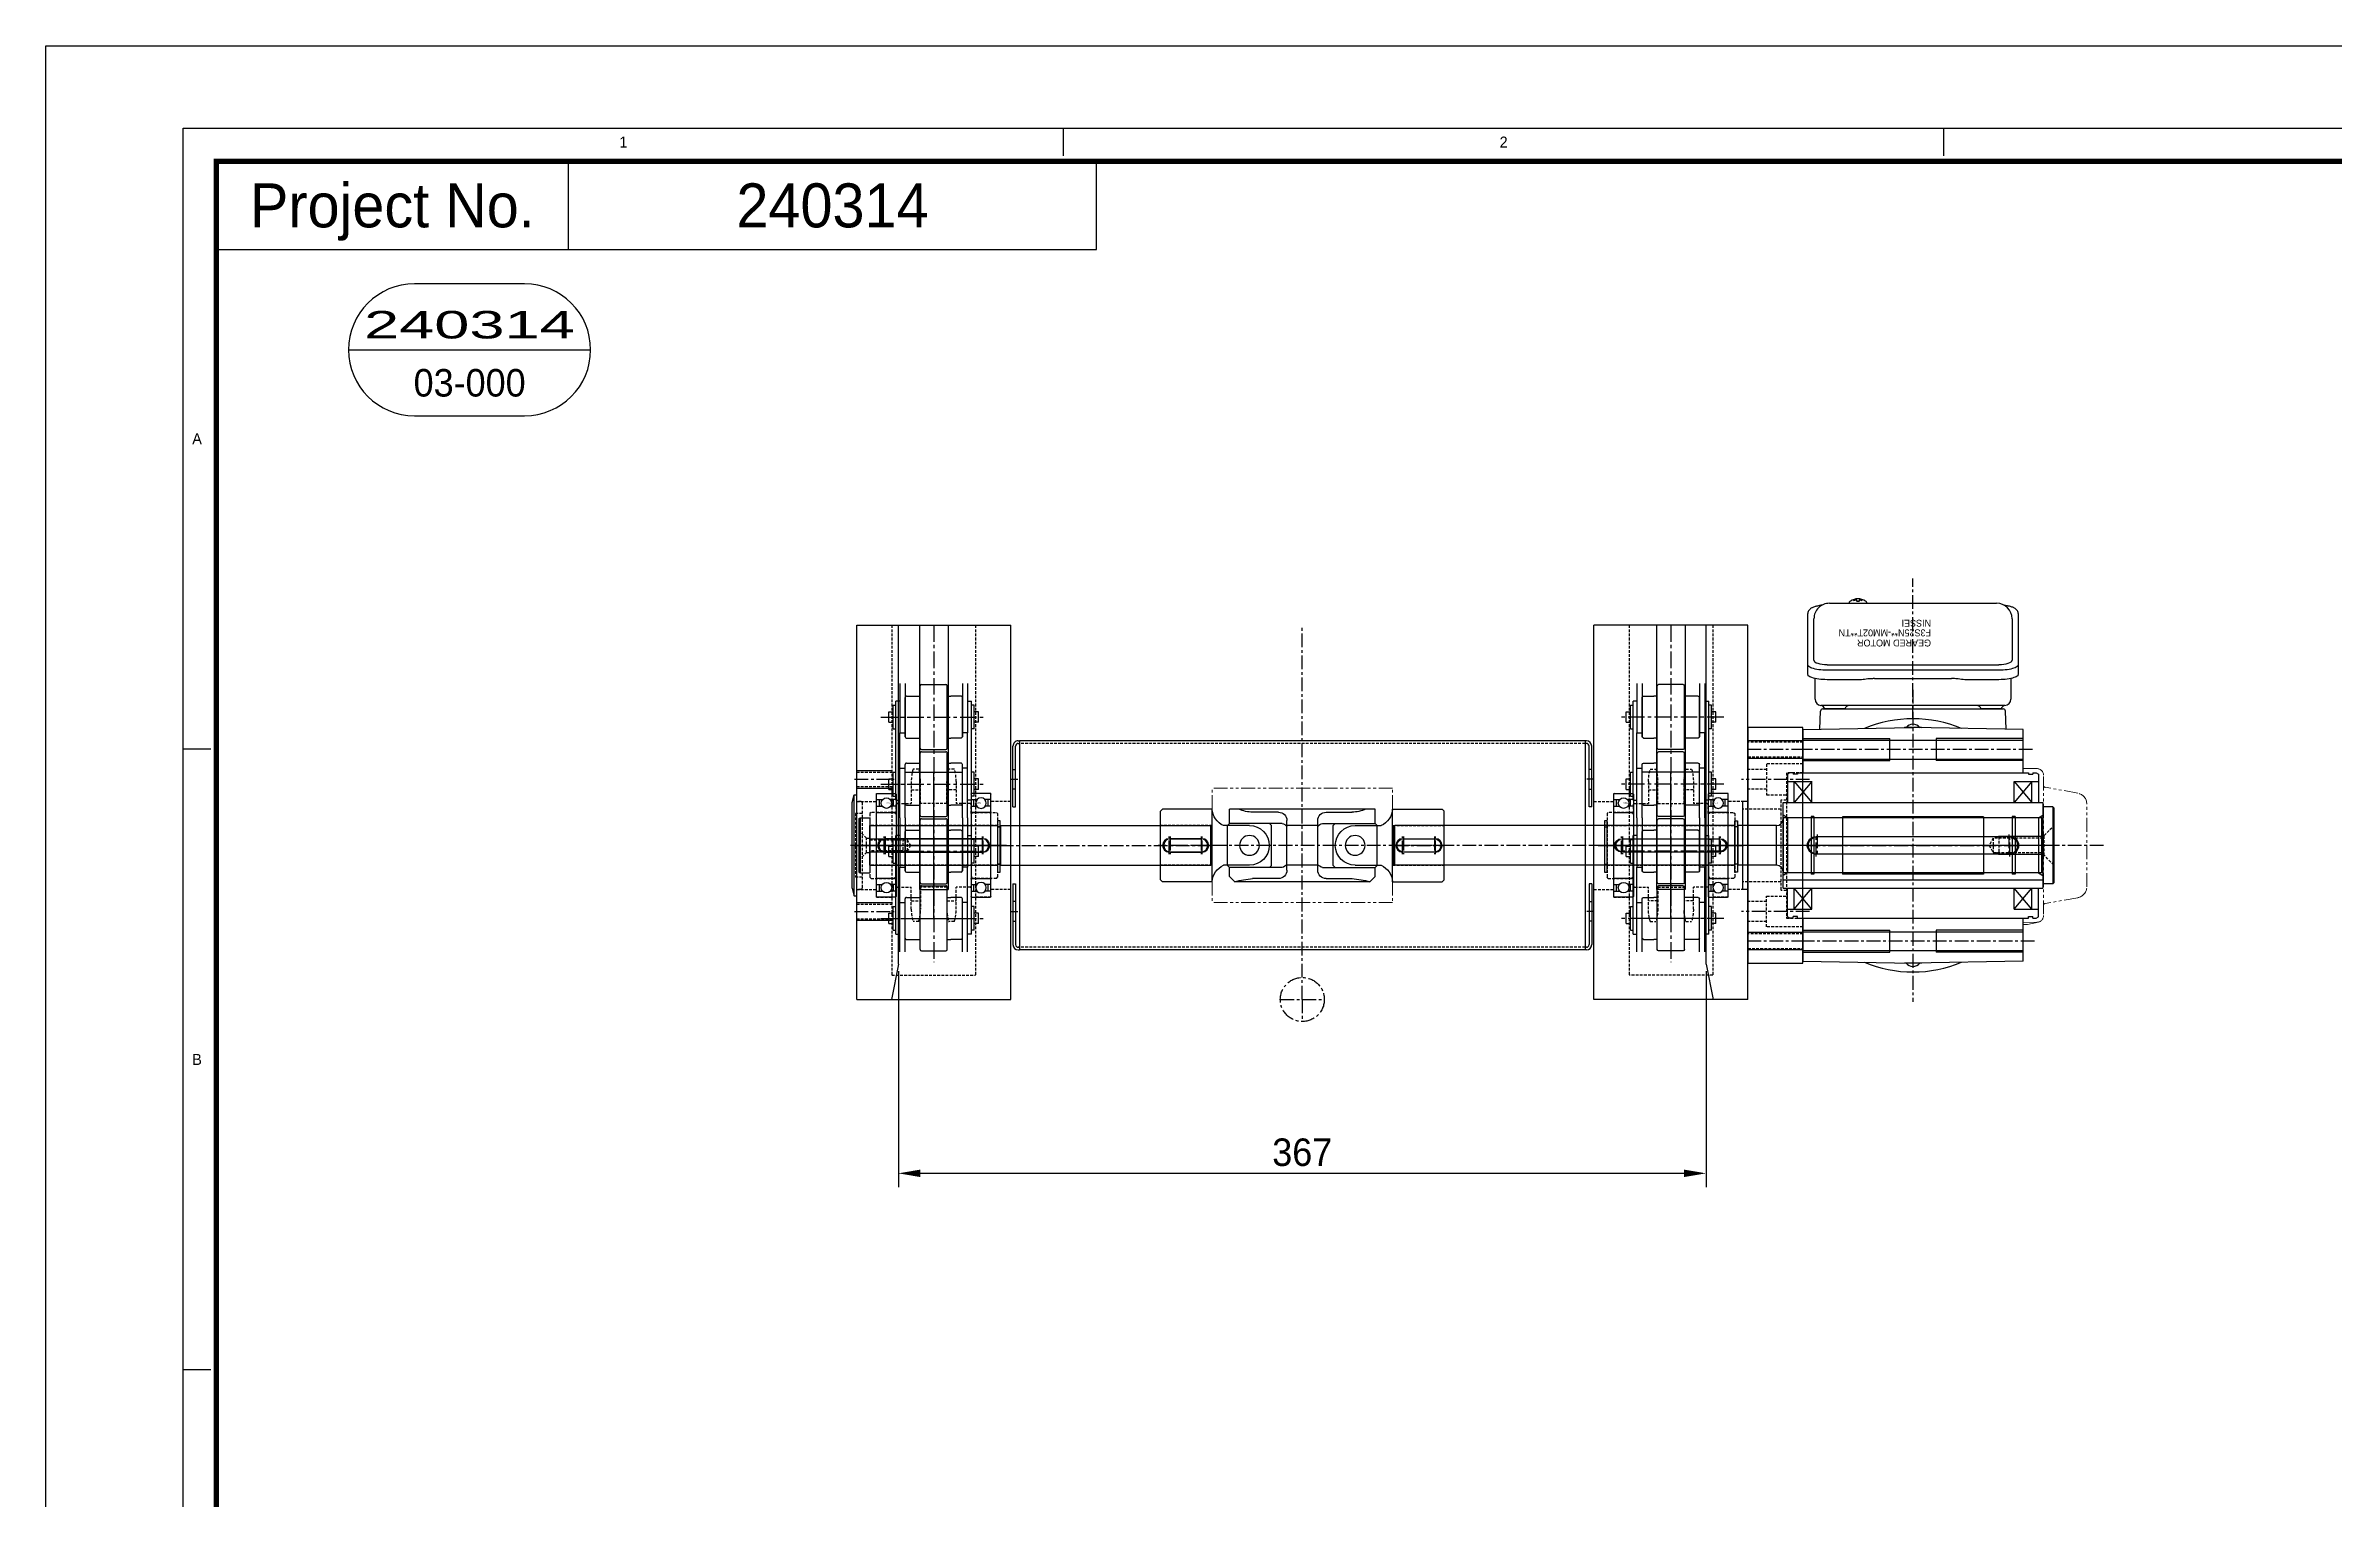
# Model space of a CAD drawing. Header units: inches. Extents: x 0 to 77285, y -118 to 40065.
# Drawn here: x 68990 to 70030, y 4813 to 5473 of the extents above; entities that cross this region are included whole.
import ezdxf
from ezdxf.enums import TextEntityAlignment as Align

# ---------------------------------------------------------------- set-up
doc = ezdxf.new("R2010")
doc.units = ezdxf.units.IN
doc.header["$LTSCALE"] = 5
doc.header["$MEASUREMENT"] = 0
for name, pattern in [('CENTER', [2, 1.25, -0.25, 0.25, -0.25]), ('HIDDEN', [0.375, 0.25, -0.125]), ('PHANTOM', [2.5, 1.25, -0.25, 0.25, -0.25, 0.25, -0.25])]:
    doc.linetypes.add(name, pattern=pattern)
for name, color, linetype in [('11', 1, 'CENTER'), ('22', 2, 'HIDDEN'), ('44', 4, 'Continuous'), ('55', 5, 'Continuous'), ('A', 8, 'Continuous'), ('B', 123, 'Continuous'), ('G', 231, 'Continuous'), ('T', 3, 'Continuous'), ('Y', 60, 'Continuous')]:
    doc.layers.add(name, color=color, linetype=linetype)
doc.layers.add('33', color=3, linetype='PHANTOM', lineweight=9)
doc.styles.add('SCI', font='')
doc.styles.get("Standard").update_dxf_attribs({"font": 'arial.ttf'})
doc.styles.get('SCI').set_extended_font_data('Gulim')
doc.dimstyles.new('SCH', dxfattribs={"dimtxt": 2.5, "dimasz": 2, "dimexe": 1.25, "dimexo": 0.625, "dimtad": 1, "dimdec": 8, "dimtxsty": 'SCI', "dimcen": 2.5, "dimclrd": 4, "dimclre": 4, "dimclrt": 7, "dimadec": 8, "dimazin": 2, "dimtfac": 1, "dimtdec": 8, "dimtmove": 0, "dimatfit": 3, "dimfxl": 1, "dimarcsym": 0})

# ---------------------------------------------------------------- blocks, each defined once
blk = doc.blocks.new('A$C8800e7f5')
for p, q in [((0, -23.2), (0, 23.2)), ((0.3, 23.5), (8.7, 23.5)), ((9, 23.2), (9, -23.2)), ((0, 20.8), (2.6, 20.8)), ((0, 17.8), (2.6, 17.8)), ((0.3, 15), (8.7, 15)), ((1.3, 17.8), (1.3, 20.8)), ((9, 20.8), (6.4, 20.8)), ((9, 17.8), (6.4, 17.8)), ((7.7, 17.8), (7.7, 20.8)), ((0, -17.8), (2.6, -17.8)), ((0, -20.8), (2.6, -20.8)), ((8.7, -15), (0.3, -15)), ((1.3, -20.8), (1.3, -17.8)), ((9, -17.8), (6.4, -17.8)), ((9, -20.8), (6.4, -20.8)), ((7.7, -20.8), (7.7, -17.8)), ((8.7, -23.5), (0.3, -23.5))]:
    blk.add_line(p, q)
for centre in [(4.5, 19.2), (4.5, -19.2)]:
    blk.add_circle(centre, 2.4)
for centre, start, end in [((0.3, 23.2), 90, 180), ((8.7, 23.2), 0, 90), ((0.3, 15.3), 180, 270), ((8.7, 15.3), 270, 0), ((0.3, -15.3), 90, 180), ((8.7, -15.3), 0, 90), ((0.3, -23.2), 180, 270), ((8.7, -23.2), 270, 360)]:
    blk.add_arc(centre, 0.3, start, end)
at = {"layer": '11'}
blk.add_line((-1, 0), (10, 0), dxfattribs=at)
at = {"layer": '44'}
blk.add_text('6906ZZ', height=0.6, dxfattribs=at).set_placement((4.5, 19))
blk = doc.blocks.new('A$Ce9aabcbc')
for p, q in [((-7, 34.6), (-9.6, 34.6)), ((9.2, 34.6), (6.6, 34.6)), ((-10.4, 29), (-10.4, 19)), ((-10.4, 25.2), (-6.2, 25.2)), ((-6.2, 19), (-6.2, 29)), ((5.8, 19), (5.8, 29)), ((10, 25.2), (5.8, 25.2)), ((10, 29), (10, 19)), ((-28.7, 15), (-29.2, 14.5)), ((-29.2, 14.5), (-29.2, 0)), ((-17.7, 15), (-28.7, 15)), ((-17.7, 14.5), (-17.7, 15)), ((-17.7, 14.5), (-17.2, 14.5)), ((-17.2, 14.5), (-17.2, 18.5)), ((-16.7, 19), (-10.4, 19)), ((5.8, 19), (-6.2, 19)), ((16.3, 19), (10, 19)), ((16.8, 14.5), (16.8, 18.5)), ((17.3, 14.5), (16.8, 14.5)), ((17.3, 14.5), (17.3, 15)), ((17.3, 15), (28.3, 15)), ((28.3, 15), (28.8, 14.5)), ((28.8, 14.5), (28.8, 0)), ((28.8, 9), (-29.2, 9)), ((-29.2, 0), (-29.2, -14.5)), ((28.8, 0), (28.8, -14.5)), ((28.8, -9), (-29.2, -9)), ((-28.7, -15), (-29.2, -14.5)), ((-28.7, -15), (-17.7, -15)), ((-17.7, -15), (-17.7, -14.5)), ((-17.7, -14.5), (-17.2, -14.5)), ((-17.2, -14.5), (-17.2, -18.5)), ((-16.7, -19), (-10.4, -19)), ((-10.4, -29), (-10.4, -19)), ((-6.2, -19), (-6.2, -29)), ((5.8, -19), (-6.2, -19)), ((5.8, -19), (5.8, -29)), ((10, -29), (10, -19)), ((16.3, -19), (10, -19)), ((16.8, -14.5), (16.8, -18.5)), ((17.3, -14.5), (16.8, -14.5)), ((17.3, -15), (17.3, -14.5)), ((28.3, -15), (17.3, -15)), ((28.3, -15), (28.8, -14.5)), ((-10.4, -25.2), (-6.2, -25.2)), ((5.8, -25.2), (10, -25.2)), ((-7, -34.6), (-9.6, -34.6)), ((9.2, -34.6), (6.6, -34.6))]:
    blk.add_line(p, q)
at = {"linetype": 'Continuous'}
blk.add_line((-13.4, -33.2), (13, -33.2), dxfattribs=at)
for centre, radius, start, end in [((9.6, 29), 20, 163.7846, 180), ((-26.2, 29), 20, 0, 16.2154), ((25.8, 29), 20, 163.7846, 180), ((-10, 29), 20, 0, 16.2154), ((-16.7, 18.5), 0.5, 90, 180), ((16.3, 18.5), 0.5, 0, 90), ((-16.7, -18.5), 0.5, 180, 270), ((16.3, -18.5), 0.5, 270, 0), ((9.6, -29), 20, 180, 196.2154), ((-26.2, -29), 20, 343.7846, 0), ((25.8, -29), 20, 180, 196.2154), ((-10, -29), 20, 343.7846, 0)]:
    blk.add_arc(centre, radius, start, end)
at = {"layer": '11', "linetype": 'Continuous'}
for p, q in [((-13.4, 33.2), (13, 33.2)), ((-0.2, -33.2), (-0.2, 33.2)), ((32.8, 0), (-33.2, 0)), ((-13.4, -33.2), (13, -33.2))]:
    blk.add_line(p, q, dxfattribs=at)
blk = doc.blocks.new('FINALrf2040vrp-sc')
for p, q in [((0, 0), (18.7, 0)), ((6.7, 1.5), (44.1, 1.5)), ((6.7, 1.5), (6.7, 0)), ((8.2, 2.5), (8.2, 1.5)), ((8.2, 2.5), (17.2, 2.5)), ((10.715, 4.15), (14.685, 4.15)), ((10.715, 4.15), (10.715, 2.5)), ((14.685, 4.15), (14.685, 2.5)), ((17.2, 2.5), (17.2, 1.5)), ((18.7, 0), (32.1, 0)), ((18.7, 0), (18.7, -2)), ((32.1, 0), (32.1, -2)), ((50.8, 0), (32.1, 0)), ((33.6, 2.5), (42.6, 2.5)), ((33.6, 2.5), (33.6, 1.5)), ((36.115, 4.15), (36.115, 2.5)), ((36.115, 4.15), (40.085, 4.15)), ((40.085, 4.15), (40.085, 2.5)), ((42.6, 2.5), (42.6, 1.5)), ((44.1, 0), (44.1, 1.5)), ((0, -2), (20.14, -2)), ((0.4, -8.2), (0.4, -17.5)), ((0.9, -7.7), (24.5, -7.7)), ((4.76, -2.5), (4.76, -6.35)), ((4.76, -6.35), (4.76, -7.7)), ((20.64, -2.5), (20.64, -6.35)), ((20.64, -6.35), (20.64, -7.7)), ((25, -8.2), (25, -17.5)), ((25.8, -8.2), (25.8, -17.5)), ((26.3, -7.7), (49.9, -7.7)), ((30.16, -2.5), (30.16, -6.35)), ((30.16, -6.35), (30.16, -7.7)), ((50.8, -2), (30.66, -2)), ((30.66, -2), (45.54, -2)), ((46.04, -2.5), (46.04, -6.35)), ((46.04, -6.35), (46.04, -7.7)), ((50.4, -8.2), (50.4, -17.5)), ((0, -23.7), (20.14, -23.7)), ((0, -25.7), (18.7, -25.7)), ((0.9, -18), (24.5, -18)), ((4.76, -18), (4.76, -19.35)), ((4.76, -23.2), (4.76, -19.35)), ((6.7, -27.2), (6.7, -25.7)), ((18.7, -25.7), (18.7, -23.7)), ((18.7, -25.7), (32.1, -25.7)), ((20.64, -18), (20.64, -19.35)), ((20.64, -23.2), (20.64, -19.35)), ((26.3, -18), (49.9, -18)), ((30.16, -18), (30.16, -19.35)), ((30.16, -23.2), (30.16, -19.35)), ((30.66, -23.7), (45.54, -23.7)), ((50.8, -23.7), (30.66, -23.7)), ((32.1, -25.7), (32.1, -23.7)), ((50.8, -25.7), (32.1, -25.7)), ((44.1, -25.7), (44.1, -27.2)), ((46.04, -18), (46.04, -19.35)), ((46.04, -23.2), (46.04, -19.35)), ((6.7, -27.2), (44.1, -27.2)), ((8.2, -28.2), (8.2, -27.2)), ((8.2, -28.2), (17.2, -28.2)), ((10.715, -29.85), (10.715, -28.2)), ((10.715, -29.85), (14.685, -29.85)), ((14.685, -29.85), (14.685, -28.2)), ((17.2, -28.2), (17.2, -27.2)), ((33.6, -28.2), (33.6, -27.2)), ((33.6, -28.2), (42.6, -28.2)), ((36.115, -29.85), (36.115, -28.2)), ((36.115, -29.85), (40.085, -29.85)), ((40.085, -29.85), (40.085, -28.2)), ((42.6, -28.2), (42.6, -27.2))]:
    blk.add_line(p, q)
for centre, start, end in [((0.9, -8.2), 90, 180), ((5.26, -2.5), 90, 180), ((20.14, -2.5), 0, 90), ((24.5, -8.2), 0, 90), ((26.3, -8.2), 90, 180), ((30.66, -2.5), 90, 180), ((45.54, -2.5), 0, 90), ((49.9, -8.2), 0, 90), ((0.9, -17.5), 180, 270), ((5.26, -23.2), 180, 270), ((20.14, -23.2), 270, 0), ((24.5, -17.5), 270, 0), ((26.3, -17.5), 180, 270), ((30.66, -23.2), 180, 270), ((45.54, -23.2), 270, 0), ((49.9, -17.5), 270, 0)]:
    blk.add_arc(centre, 0.5, start, end)
at = {"layer": '11'}
for p, q in [((12.7, 7.15), (12.7, -32.85)), ((38.1, 7.15), (38.1, -32.85))]:
    blk.add_line(p, q, dxfattribs=at)
blk = doc.blocks.new('A$C006C2B59')
at = {"layer": '11'}
blk.add_line((-60.19, 0), (67.37, 0), dxfattribs=at)
at = {"rotation": 179.9999999999999}
for p in [(12.7, -12.85), (63.5, -12.85)]:
    blk.add_blockref('FINALrf2040vrp-sc', p, dxfattribs=at)
blk = doc.blocks.new('A$C28df00ae')
for p, q in [((-35, 170), (35, 170)), ((-35, 170), (-35, 0)), ((35, 170), (35, 0)), ((300, 170), (300, 0)), ((370, 170), (300, 170)), ((370, 170), (370, 0)), ((-6.5, 120), (6.5, 120)), ((-6.5, 0), (-6.5, 120)), ((6.5, 0), (6.5, 120)), ((341.5, 120), (328.5, 120)), ((328.5, 0), (328.5, 120)), ((341.5, 0), (341.5, 120)), ((371.1, 123), (370, 123)), ((372, 119.5), (371.1, 123)), ((371.1, 123), (371.1, 77)), ((372, 119.5), (372, 80.5)), ((371.1, 77), (370, 77)), ((372, 80.5), (371.1, 77)), ((-35, 0), (35, 0)), ((370, 0), (300, 0))]:
    blk.add_line(p, q)
at = {"layer": '11'}
for p, q in [((167.5, 170), (167.5, 180)), ((177.5, 170), (157.5, 170)), ((167.5, 170), (167.5, 0)), ((371, 130), (353, 130)), ((-36, 100), (36, 100)), ((371, 100), (299, 100)), ((366.5, 100), (373, 100)), ((371, 70), (353, 70))]:
    blk.add_line(p, q, dxfattribs=at)
blk.add_circle((167.5, 170), 10, dxfattribs=at)
at = {"layer": '22'}
for p, q in [((-19, 159), (19, 159)), ((-19, 0), (-19, 159)), ((19, 0), (19, 159)), ((354, 159), (316, 159)), ((316, 0), (316, 159)), ((354, 0), (354, 159)), ((370, 133.3), (354, 133.3)), ((370, 126.7), (354, 126.7)), ((-35, 120), (-26, 120)), ((-26, 123.5), (-26, 76.5)), ((-26, 123.5), (-19, 123.5)), ((26, 123.5), (19, 123.5)), ((26, 123.5), (26, 76.5)), ((35, 120), (26, 120)), ((300, 120), (309, 120)), ((309, 123.5), (309, 76.5)), ((309, 123.5), (316, 123.5)), ((361, 123.5), (354, 123.5)), ((361, 123.5), (361, 76.5)), ((370, 120), (361, 120)), ((367.5, 119.5), (368, 120)), ((367.5, 80.5), (367.5, 119.5)), ((367.5, 114.5), (370.5, 114.5)), ((368, 120), (370, 120)), ((370.5, 85.5), (370.5, 114.5)), ((367.5, 85.5), (370.5, 85.5)), ((-35, 80), (-26, 80)), ((-26, 76.5), (-19, 76.5)), ((26, 76.5), (19, 76.5)), ((35, 80), (26, 80)), ((300, 80), (309, 80)), ((309, 76.5), (316, 76.5)), ((361, 76.5), (354, 76.5)), ((370, 73.3), (354, 73.3)), ((370, 80), (361, 80)), ((367.5, 80.5), (368, 80)), ((368, 80), (370, 80)), ((370, 66.7), (354, 66.7))]:
    blk.add_line(p, q, dxfattribs=at)
at = {"layer": 'G'}
for p, q in [((-16, 154), (-19.2, 170)), ((351, 154), (354.2, 170)), ((-16, 154), (-16, 0)), ((351, 154), (351, 0))]:
    blk.add_line(p, q, dxfattribs=at)
at = {"layer": 'T'}
for p, q in [((370, 134), (354, 134)), ((370, 126), (354, 126)), ((370, 74), (354, 74)), ((370, 66), (354, 66))]:
    blk.add_line(p, q, dxfattribs=at)
at = {"layer": '22', "xscale": -1, "rotation": 180}
blk.add_blockref('A$Ce9aabcbc', (0.2, 100), dxfattribs=at)
at = {"layer": '22', "rotation": 180}
blk.add_blockref('A$Ce9aabcbc', (334.8, 100), dxfattribs=at)
at = {"layer": '44', "xscale": -1, "rotation": 180}
for p in [(-26, 100), (309, 100)]:
    blk.add_blockref('A$C8800e7f5', p, dxfattribs=at)
at = {"layer": '44', "rotation": 180}
for p in [(26, 100), (361, 100)]:
    blk.add_blockref('A$C8800e7f5', p, dxfattribs=at)
at = {"layer": 'B'}
for p, xscale, yscale, zscale, rotation in [((0, 72.2), -1.2, 1.2, 1.200000000000001, 270), ((335, 72.2), 1.200000000000002, 1.200000000000002, 1.200000000000002, 90)]:
    blk.add_blockref('A$C006C2B59', p, dxfattribs=dict(at, xscale=xscale, yscale=yscale, zscale=zscale, rotation=rotation))
blk = doc.blocks.new('A$Cb4a06094')
for p, q in [((-5, 17), (-4.5, 17.5)), ((-5, 17), (-5, -17)), ((-4.5, 17.5), (0, 17.5)), ((-4.5, 17.5), (-4.5, -17.5)), ((0, 17.5), (0, -17.5)), ((-5, -17), (-4.5, -17.5)), ((-4.5, -17.5), (0, -17.5))]:
    blk.add_line(p, q)
at = {"layer": '11'}
blk.add_line((-6, 0), (1, 0), dxfattribs=at)
at = {"layer": '22'}
for p, q in [((-0.6, 4.5), (-5, 8.9)), ((-0.6, -4.5), (-0.6, 4.5)), ((-0.6, 4.5), (0, 4.5)), ((-5, -8.9), (-0.6, -4.5)), ((-0.6, -4.5), (0, -4.5))]:
    blk.add_line(p, q, dxfattribs=at)
blk = doc.blocks.new('A$C4dd189f2')
for p, q in [((0.9, 16.5), (0, 15.6)), ((0, -15.6), (0, 15.6)), ((23.5, 16.5), (0.9, 16.5)), ((23.5, -16.5), (23.5, 16.5)), ((31.4, 16.5), (97.6, 16.5)), ((31.4, 10), (31.4, 16.5)), ((53.7, 15.1), (41.9, 15.1)), ((57.5, -11.3), (57.5, 11.3)), ((71.5, -11.3), (71.5, 11.3)), ((75.3, 15.1), (87.1, 15.1)), ((97.6, 10), (97.6, 16.5)), ((105.5, -16.5), (105.5, 16.5)), ((105.5, 16.5), (128.1, 16.5)), ((128.1, 16.5), (129, 15.6)), ((129, -15.6), (129, 15.6)), ((40.5, 9), (28.7, 9)), ((31.4, 10), (30.5, 9.1)), ((30.5, -9.1), (30.5, 9.1)), ((55.3, 10), (31.4, 10)), ((50.5, 9.1), (49.6, 10)), ((50.5, -9.1), (50.5, 9.1)), ((57.5, 9), (71.5, 9)), ((73.7, 10), (97.6, 10)), ((78.5, 9.1), (79.4, 10)), ((78.5, -9.1), (78.5, 9.1)), ((88.5, 9), (100.3, 9)), ((97.6, 10), (98.5, 9.1)), ((98.5, -9.1), (98.5, 9.1)), ((40.5, -9), (28.7, -9)), ((30.5, -9.1), (31.4, -10)), ((31.4, -14.1), (31.4, -10)), ((55.3, -10), (31.4, -10)), ((50.5, -9.1), (49.6, -10)), ((57.5, -9), (71.5, -9)), ((73.7, -10), (97.6, -10)), ((78.5, -9.1), (79.4, -10)), ((88.5, -9), (100.3, -9)), ((98.5, -9.1), (97.6, -10)), ((97.6, -14.1), (97.6, -10)), ((0.9, -16.5), (0, -15.6)), ((23.5, -16.5), (0.9, -16.5)), ((31.4, -14.1), (33.8, -16.5)), ((33.8, -16.5), (95.2, -16.5)), ((53.7, -15.1), (41.9, -15.1)), ((75.3, -15.1), (87.1, -15.1)), ((97.6, -14.1), (95.2, -16.5)), ((105.5, -16.5), (128.1, -16.5)), ((128.1, -16.5), (129, -15.6))]:
    blk.add_line(p, q)
for centre in [(40.5, 0), (88.5, 0)]:
    blk.add_circle(centre, 4.5)
for centre, radius, start, end in [((32.6, 17.2), 9.1, 184.5609, 244.6454), ((42, 30.3), 15.2, 245.4717, 269.8551), ((53.7, 11.3), 3.79, 0, 90), ((75.3, 11.3), 3.79, 90, 180), ((87, 30.3), 15.2, 270.1449, 294.5283), ((96.4, 17.2), 9.1, 295.3546, 355.4391), ((40.5, 0), 9, 270, 90), ((54.9, 7.1), 2.93, 28.6261, 81.9671), ((74.1, 7.1), 2.93, 98.0329, 151.3739), ((88.5, 0), 9, 90, 270), ((32.6, -17.2), 9.1, 115.3546, 175.4391), ((54.9, -7.1), 2.93, 278.0329, 331.3739), ((74.1, -7.1), 2.93, 208.6261, 261.9671), ((96.4, -17.2), 9.1, 4.5609, 64.6454), ((46.6, -67.7), 52.8, 95.0959, 104.0463), ((53.7, -11.3), 3.79, 270, 0), ((75.3, -11.3), 3.79, 180, 270), ((82.4, -67.7), 52.8, 75.9537, 84.9041)]:
    blk.add_arc(centre, radius, start, end)
at = {"layer": '11'}
blk.add_line((-1, 0), (130, 0), dxfattribs=at)
at = {"layer": '22'}
for p, q in [((23.5, 9), (0, 9)), ((105.5, 9), (129, 9)), ((23.5, -9), (0, -9)), ((105.5, -9), (129, -9))]:
    blk.add_line(p, q, dxfattribs=at)
at = {"layer": '33'}
for p, q in [((23.5, 26), (105.5, 26)), ((23.5, 16.5), (23.5, 26)), ((105.5, 16.5), (105.5, 26)), ((23.5, -16.5), (23.5, -26)), ((105.5, -16.5), (105.5, -26)), ((23.5, -26), (105.5, -26))]:
    blk.add_line(p, q, dxfattribs=at)
blk = doc.blocks.new('A$Ce22e4b8e')
for p, q in [((-1.2, 11.1), (-1.2, -12.2)), ((0, 11.1), (-1.2, 11.1)), ((0, -12.2), (0, 11.1)), ((-1.2, 8.5), (0, 8.5)), ((-1.2, -8.5), (0, -8.5)), ((-1.2, -12.2), (0, -12.2))]:
    blk.add_line(p, q)
at = {"layer": '11'}
blk.add_line((-2.2, 0), (1.2, 0), dxfattribs=at)
at = {"layer": '44', "style": 'SCI'}
blk.add_text('S18', height=0.6, rotation=90, dxfattribs=at).set_placement((-0.6, 9.1), align=Align.MIDDLE_LEFT)
blk = doc.blocks.new('A$Cb4b9b0e3')
blk.add_lwpolyline([(-7, 6, 1), (-7, 0), (7, 0, 1), (7, 6)], format="xyb", close=True)
at = {"layer": '11'}
for p, q in [((-11, 3), (11, 3)), ((-7, -1), (-7, 7)), ((7, -1), (7, 7))]:
    blk.add_line(p, q, dxfattribs=at)
blk = doc.blocks.new('A$C86e46ec1')
blk.add_lwpolyline([(-22, 6, 1), (-22, 0), (22, 0, 1), (22, 6)], format="xyb", close=True)
at = {"layer": '11'}
for p, q in [((-26, 3), (26, 3)), ((-22, -1), (-22, 7)), ((22, -1), (22, 7))]:
    blk.add_line(p, q, dxfattribs=at)
blk = doc.blocks.new('A$C6a932835')
blk.add_lwpolyline([(5, 9, 1), (5, 1), (92, 1, 1), (92, 9)], format="xyb", close=True)
at = {"layer": '11'}
for p, q in [((0, 5), (97, 5)), ((5, 0), (5, 10)), ((92, 0), (92, 10))]:
    blk.add_line(p, q, dxfattribs=at)
blk = doc.blocks.new('A$Cdee910e8')
for p, q in [((0, 12), (0.5, 12.5)), ((0, -12), (0, 12)), ((0.5, 12.5), (118, 12.5)), ((0.5, 12.5), (0.5, -12.5)), ((118, -12.5), (118, 12.5)), ((121, 9), (138.6, 9)), ((138.6, -9), (138.6, 9)), ((138.6, 8.5), (140, 8.5)), ((140, 9), (294.5, 9)), ((140, -9), (140, 9)), ((276, 3), (291, 3)), ((294.5, 9), (295, 8.5)), ((294.5, 9), (294.5, -9)), ((295, -8.5), (295, 8.5)), ((121, -9), (138.6, -9)), ((138.6, -8.5), (140, -8.5)), ((140, -9), (294.5, -9)), ((291, -3), (276, -3)), ((294.5, -9), (295, -8.5)), ((0, -12), (0.5, -12.5)), ((0.5, -12.5), (118, -12.5))]:
    blk.add_line(p, q)
for points in [[(15, -4, -1), (15, 4), (103, 4, -1), (103, -4)], [(146.5, -3, -1), (146.5, 3), (191.5, 3, -1), (191.5, -3)]]:
    blk.add_lwpolyline(points, format="xyb", close=True)
for centre, start, end in [((121, 12), 180, 270), ((276, 0), 90, 270), ((291, 0), 270, 90), ((121, -12), 90, 180)]:
    blk.add_arc(centre, 3, start, end)
at = {"layer": '11'}
for p, q in [((-2.5, 0), (296, 0)), ((15, 5), (15, -5)), ((103, 5), (103, -5)), ((146.5, 4), (146.5, -4)), ((191.5, 4), (191.5, -4)), ((276, 4), (276, -4)), ((291, 4), (291, -4))]:
    blk.add_line(p, q, dxfattribs=at)
at = {"layer": '22'}
for p, q in [((22.5, 3.3), (0, 3.3)), ((20, -4), (20, 4)), ((24.4, 0), (22.5, 3.3)), ((22.5, -3.3), (22.5, 3.3)), ((22.5, -3.3), (24.4, 0)), ((0, -3.3), (22.5, -3.3))]:
    blk.add_line(p, q, dxfattribs=at)
at = {"layer": 'A'}
blk.add_line((121, 9), (121, -9), dxfattribs=at)
at = {"layer": 'T'}
for p, q in [((20, 4), (0, 4)), ((21.2, 3.3), (20, 4)), ((0, -4), (20, -4)), ((20, -4), (21.2, -3.3))]:
    blk.add_line(p, q, dxfattribs=at)
blk = doc.blocks.new('A$C3e168c5c')
for p, q in [((-155, 9), (-155, -9)), ((-59.4, 9), (-155, 9)), ((-151, 3), (-136, 3)), ((-59.4, -9), (-59.4, 9)), ((-59.4, 8.5), (-58, 8.5)), ((0, 9), (-58, 9)), ((-58, -9), (-58, 9)), ((-51.5, 3), (-6.5, 3)), ((0, 9), (0, -9)), ((-59.4, -9), (-155, -9)), ((-136, -3), (-151, -3)), ((-59.4, -8.5), (-58, -8.5)), ((0, -9), (-58, -9)), ((-6.5, -3), (-51.5, -3))]:
    blk.add_line(p, q)
for centre, start, end in [((-151, 0), 90, 270), ((-136, 0), 270, 90), ((-51.5, 0), 90, 270), ((-6.5, 0), 270, 90)]:
    blk.add_arc(centre, 3, start, end)
at = {"layer": '11'}
for p, q in [((1, 0), (-156, 0)), ((-151, 4), (-151, -4)), ((-136, 4), (-136, -4)), ((-51.5, 4), (-51.5, -4)), ((-6.5, 4), (-6.5, -4))]:
    blk.add_line(p, q, dxfattribs=at)
at = {"layer": '22'}
for p, q in [((-18.4, 0), (-17, 2.5)), ((-17, -2.5), (-18.4, 0)), ((-17, 2.5), (0, 2.5)), ((-17, -2.5), (-17, 2.5)), ((-15, -3), (-15, 3)), ((0, -2.5), (-17, -2.5))]:
    blk.add_line(p, q, dxfattribs=at)
at = {"layer": 'T'}
for p, q in [((-15.9, 2.5), (-15, 3)), ((-15, 3), (0, 3)), ((-15, -3), (-15.9, -2.5)), ((0, -3), (-15, -3))]:
    blk.add_line(p, q, dxfattribs=at)
blk = doc.blocks.new('A$Cfa1c9302')
for p, q in [((-50, 52.6), (0, 53.5)), ((-50, 52.6), (-50, 33)), ((-3.9, 53.5), (-4, 53.4)), ((-3.9, 53.5), (3.9, 53.5)), ((50, 52.6), (0, 53.5)), ((3.9, 53.5), (4, 53.4)), ((50, 33), (50, 52.6)), ((50, 47.8), (-50, 47.8)), ((-56, 33), (-57, 32.4)), ((-57, 32.4), (-57, 19.5)), ((-54.5, 33), (-56, 33)), ((-54.5, 33), (-54.5, 32.3)), ((-52.5, 32.3), (-54.5, 32.3)), ((-52.5, 33), (-52.5, 32.3)), ((52.5, 33), (-52.5, 33)), ((50, 39.2), (-50, 39.2)), ((52.5, 33), (52.5, 32.3)), ((52.5, 32.3), (54.5, 32.3)), ((54.5, 33), (54.5, 32.3)), ((54.5, 33), (56, 33)), ((56, 33), (57, 32.4)), ((57, 32.4), (57, 19.5)), ((-46, 29), (-57, 29)), ((-54, 29), (-54, 19.5)), ((-46, 29), (-54, 19.5)), ((-54, 29), (-46, 19.5)), ((-46, 29), (-46, 19.5)), ((46, 29), (46, 19.5)), ((54, 29), (46, 19.5)), ((46, 29), (54, 19.5)), ((57, 29), (46, 29)), ((54, 29), (54, 19.5)), ((59, 19.5), (-59, 19.5)), ((-59, -19.5), (-59, 19.5)), ((-59, 15.8), (59, 15.8)), ((-57, 12.5), (-59, 13.7)), ((-57, 12.5), (-46.4, 12.5)), ((-57, -12.5), (-57, 12.5)), ((-46.4, 13.1), (-45, 13.1)), ((-46.4, -13.1), (-46.4, 13.1)), ((-45, -13.1), (-45, 13.1)), ((-45, 12.5), (-32, 12.5)), ((-32, -13), (-32, 13)), ((-32, 13), (32, 13)), ((32, -13), (32, 13)), ((32, 12.5), (45, 12.5)), ((45, 13.1), (46.3, 13.1)), ((45, -13.1), (45, 13.1)), ((46.3, -13.1), (46.3, 13.1)), ((46.3, 12.5), (57, 12.5)), ((57, 12.5), (59, 13.7)), ((57, -12.5), (57, 12.5)), ((59, 19.5), (59, -19.5)), ((-57, -12.5), (-57, 0)), ((-57, -12.5), (-59, -13.7)), ((59, -19.5), (-59, -19.5)), ((-57, -12.5), (-46.4, -12.5)), ((-57, -32.4), (-57, -19.5)), ((-54, -19.5), (-54, -29)), ((-54, -29), (-46, -19.5)), ((-46, -29), (-54, -19.5)), ((-46.4, -13.1), (-45, -13.1)), ((-46, -19.5), (-46, -29)), ((-45, -12.5), (-32, -12.5)), ((-32, -13), (32, -13)), ((32, -12.5), (45, -12.5)), ((45, -13.1), (46.3, -13.1)), ((46, -19.5), (46, -29)), ((46, -29), (54, -19.5)), ((54, -29), (46, -19.5)), ((46.3, -12.5), (57, -12.5)), ((54, -19.5), (54, -29)), ((57, -12.5), (59, -13.7)), ((57, -32.4), (57, -19.5)), ((-46, -29), (-57, -29)), ((57, -29), (46, -29)), ((-56, -33), (-57, -32.4)), ((-54.5, -33), (-56, -33)), ((-54.5, -33), (-54.5, -32.3)), ((-52.5, -32.3), (-54.5, -32.3)), ((-52.5, -33), (-52.5, -32.3)), ((52.5, -33), (-52.5, -33)), ((-50, -33), (-50, -52.6)), ((50, -39.2), (-50, -39.2)), ((50, -52.6), (50, -33)), ((52.5, -33), (52.5, -32.3)), ((52.5, -32.3), (54.5, -32.3)), ((54.5, -33), (54.5, -32.3)), ((54.5, -33), (56, -33)), ((56, -33), (57, -32.4)), ((50, -47.8), (-50, -47.8)), ((-50, -52.6), (0, -53.5)), ((-42.3, -52.8), (-42, -61)), ((41, -62), (-41, -62)), ((-40.1, -62), (-30.9, -62)), ((-3.9, -53.5), (-4, -53.4)), ((-3.9, -53.5), (3.9, -53.5)), ((50, -52.6), (0, -53.5)), ((3.9, -53.5), (4, -53.4)), ((30.9, -62), (40.1, -62)), ((42.3, -52.8), (42, -61)), ((-44.5, -75.8), (-44.5, -66.5)), ((-41.7, -63.5), (-37.5, -63.5)), ((-37.5, -63.5), (41.7, -63.5)), ((44.5, -66.5), (44.5, -75.8)), ((-47.8, -82), (-47.8, -77.7)), ((-47.8, -105.3), (-47.8, -82)), ((-39, -75.2), (-24.9, -75.2)), ((-39, -79.6), (39, -79.6)), ((39, -82.1), (-39, -82.1)), ((-21.3, -75.5), (-20.5, -75.6)), ((17.5, -75.8), (-17.5, -75.8)), ((20.5, -75.6), (21.3, -75.5)), ((24.9, -75.2), (39, -75.2)), ((47.8, -77.7), (47.8, -82)), ((47.8, -82), (47.8, -105.3)), ((-45, -103), (-45, -84.1)), ((45, -84.1), (45, -103)), ((38, -110), (-38, -110)), ((21, -110), (21, -110.2)), ((21, -110), (21, -110.2)), ((24.5, -110.7), (24.5, -111.3)), ((24.5, -111.9), (24.5, -112)), ((25.5, -111.3), (25.5, -110.7)), ((25.5, -112), (25.5, -111.9)), ((29, -110.2), (29, -110)), ((29, -110.2), (29, -110))]:
    blk.add_line(p, q)
for points in [[(-47.8, -77.7), (-47.7, -77.4), (-47.6, -77.1), (-47.3, -76.9), (-46.9, -76.6), (-46.5, -76.4), (-45.9, -76.2), (-45.2, -76), (-44.5, -75.8), (-43.7, -75.6), (-42.8, -75.5), (-41.9, -75.4), (-41, -75.3), (-40, -75.3), (-39, -75.2)], [(-47.8, -82), (-47.7, -81.7), (-47.6, -81.5), (-47.3, -81.2), (-46.9, -80.9), (-46.5, -80.7), (-45.9, -80.5), (-45.2, -80.3), (-44.5, -80.1), (-43.7, -79.9), (-42.8, -79.8), (-41.9, -79.7), (-41, -79.6), (-40, -79.6), (-39, -79.6)], [(39, -75.2), (40, -75.3), (41, -75.3), (41.9, -75.4), (42.8, -75.5), (43.7, -75.6), (44.5, -75.8), (45.2, -76), (45.9, -76.2), (46.4, -76.4), (46.9, -76.6), (47.3, -76.9), (47.6, -77.1), (47.7, -77.4), (47.8, -77.7)], [(39, -79.6), (40, -79.6), (41, -79.6), (41.9, -79.7), (42.8, -79.8), (43.7, -79.9), (44.5, -80.1), (45.2, -80.3), (45.9, -80.5), (46.4, -80.7), (46.9, -80.9), (47.3, -81.2), (47.6, -81.5), (47.7, -81.7), (47.8, -82)], [(21.3, -110.8), (21.4, -110.9), (21.5, -111)], [(28.5, -111), (28.6, -110.9), (28.7, -110.8)], [(28.7, -110.8), (28.7, -110.8)]]:
    blk.add_lwpolyline(points)
for centre, radius, start, end in [((0, 0), 57.5, 90, 112.5195), ((0, 51), 4, 37.6752, 142.3248), ((0, 0), 57.5, 67.4805, 90), ((-41, -61), 1, 182, 270), ((-42, -61.5), 2, 275.7392, 346.2628), ((-29, -61.5), 2, 194.4775, 270), ((0, 0), 57.5, 247.4805, 270), ((0, -51), 4, 217.6752, 322.3248), ((0, 0), 57.5, 270, 292.5195), ((29, -61.5), 2, 270, 345.5225), ((42, -61.5), 2, 193.7372, 264.2608), ((41, -61), 1, 270, 358), ((-41.5, -66.5), 3, 95.7392, 180), ((41.5, -66.5), 3, 0, 84.2608), ((-38, -103), 7, 180, 270), ((38, -103), 7, 270, 0), ((21.6, -110.5), 0.486, 221.8791, 226.241), ((25, -105.5), 6.5, 237.8797, 302.1203), ((24.4, -111.4), 1.37, 173.3134, 186.6866), ((25, -104.7), 6.77, 252.9989, 262.6853), ((25, -105), 6.77, 252.9989, 262.6853), ((24.7, -112.6), 1.29, 98.9986, 115.405), ((24.7, -110.6), 1.29, 244.595, 261.0014), ((25, -101.8), 9.01, 266.7221, 273.2779), ((25, -105.5), 6.5, 265.4534, 274.5466), ((25.3, -112.6), 1.29, 64.595, 81.0014), ((25.3, -110.6), 1.29, 278.9986, 295.405), ((25, -104.7), 6.77, 277.3147, 287.0011), ((25, -105), 6.77, 277.3147, 287.0011), ((25.6, -111.4), 1.37, 353.3134, 6.6866)]:
    blk.add_arc(centre, radius, start, end)
for centre, start_param, end_param in [((-39, -84.1), 1.570796, 3.141593), ((39, -84.1), 0, 1.570796)]:
    blk.add_ellipse(centre, major_axis=(6, 0), ratio=0.324978, start_param=start_param, end_param=end_param)
for points, knots in [([(-24.9, -75.2), (-23.2, -75.3), (-24.3, -75.2), (-21.6, -75.4), (-22.2, -75.4), (-21.3, -75.5)], [0, 0, 0, 0, 1.388453, 2.780018, 3.627164, 3.627164, 3.627164, 3.627164]), ([(-20.5, -75.6), (-20.2, -75.6), (-19.4, -75.7), (-18.4, -75.8), (-17.7, -75.8), (-17.5, -75.8)], [0, 0, 0, 0, 0.3792285, 0.7680446, 1, 1, 1, 1]), ([(17.5, -75.8), (18.7, -75.7), (18.2, -75.8), (20.1, -75.6), (19.9, -75.6), (20.5, -75.6)], [0, 0, 0, 0, 1.176582, 2.356169, 3.030308, 3.030308, 3.030308, 3.030308]), ([(21.3, -75.5), (22.8, -75.3), (21.9, -75.4), (24.6, -75.2), (23.9, -75.3), (24.9, -75.2)], [0, 0, 0, 0, 1.359692, 2.82201, 3.627139, 3.627139, 3.627139, 3.627139]), ([(-47.8, -105.3), (-47.8, -105.4), (-47.8, -105.7), (-47.7, -106.1), (-47.5, -106.5), (-47.2, -106.9), (-46.9, -107.2), (-46.6, -107.5), (-46.1, -107.8), (-45.6, -108.1), (-45, -108.3), (-44.3, -108.5), (-43.8, -108.7), (-43.5, -108.7), (-43.4, -108.7), (-43.4, -108.7), (-43.4, -108.7), (-43.4, -108.7), (-42.8, -108.8), (-42.2, -108.9), (-41.6, -109.1)], [0, 0, 0, 0, 0.068906, 0.139476, 0.209438, 0.280718, 0.355628, 0.437237, 0.529585, 0.636589, 0.756203, 0.875311, 0.98934, 1, 1, 1, 1, 1, 1, 1.268665, 1.268665, 1.268665, 1.268665]), ([(21, -110.2), (21, -110.3), (21, -110.4), (21.1, -110.6), (21.2, -110.7), (21.3, -110.8), (21.3, -110.8), (21.3, -110.8), (21.3, -110.8)], [0, 0, 0, 0, 0.329406, 0.709553, 1, 1, 1, 1.048572, 1.048572, 1.048572, 1.048572]), ([(28.7, -110.8), (28.7, -110.8), (28.7, -110.8), (28.7, -110.8), (28.7, -110.8), (28.8, -110.7), (28.9, -110.6), (29, -110.4), (29, -110.2), (29, -110.2)], [-0.057331, -0.057331, -0.057331, -0.057331, 0, 0, 0, 0.04709, 0.447062, 0.808158, 1, 1, 1, 1]), ([(41.4, -109.2), (42.1, -109), (42.8, -108.9), (43.4, -108.7), (43.7, -108.7), (44.1, -108.6), (44.8, -108.4), (45.5, -108.1), (46, -107.9), (46.5, -107.6), (46.9, -107.2), (47.2, -106.9), (47.5, -106.5), (47.7, -106.1), (47.8, -105.7), (47.8, -105.4), (47.8, -105.3)], [-0.308501, -0.308501, -0.308501, -0.308501, 0, 0, 0, 0.103357, 0.215357, 0.331905, 0.455265, 0.558115, 0.645908, 0.724824, 0.798509, 0.869222, 0.938414, 1, 1, 1, 1])]:
    blk.add_open_spline(points, degree=3, knots=knots)
blk.add_open_spline([(-38, -110), (-38, -110), (-38, -110), (-38, -110)], degree=3)
at = {"layer": '11'}
for p, q in [((0, -70.7), (0, 71)), ((-55.2, 43.5), (55.1, 43.5)), ((-86.6, 0), (86.6, 0)), ((-54.3, -43.5), (53.5, -43.5)), ((0, -57.5), (0, -121.2))]:
    blk.add_line(p, q, dxfattribs=at)
at = {"layer": '33'}
for p, q in [((-59.3, 0), (-59.3, 31.9)), ((-52, 36), (-57, 34.8)), ((-50, 35), (-56.4, 34.9)), ((-52, 36), (-50, 36)), ((-74.9, 23.8), (-60.1, 26.4)), ((-79, 18.8), (-79, -18.8)), ((-59.3, 0), (-59.3, -31.9)), ((-74.9, -23.8), (-60.1, -26.4)), ((-50, -35), (-56.4, -34.9))]:
    blk.add_line(p, q, dxfattribs=at)
for centre, radius, start, end in [((-56.3, 31.9), 3, 91, 180), ((-74, 18.8), 5, 100, 180), ((-60.3, 27.3), 1, 280, 0), ((-74, -18.8), 5, 180, 260), ((-60.3, -27.3), 1, 0, 80), ((-56.3, -31.9), 3, 180, 269)]:
    blk.add_arc(centre, radius, start, end, dxfattribs=at)
at = {"layer": 'T'}
for p, q in [((-50, 48.5), (-10.5, 48.5)), ((-10.5, 38.5), (-10.5, 48.5)), ((50, 48.5), (10.5, 48.5)), ((10.5, 48.5), (10.5, 38.5)), ((-50, 38.5), (-10.5, 38.5)), ((50, 38.5), (10.5, 38.5)), ((-50, -38.5), (-10.5, -38.5)), ((-10.5, -48.5), (-10.5, -38.5)), ((10.5, -38.5), (10.5, -48.5)), ((50, -38.5), (10.5, -38.5)), ((-50, -48.5), (-10.5, -48.5)), ((50, -48.5), (10.5, -48.5))]:
    blk.add_line(p, q, dxfattribs=at)
at = {"layer": '44', "style": 'SCI'}
for s, height, p in [('GEARED MOTOR', 3.125, (-8.2, -93.5)), ('F3S25N**-MM02T**TN', 3.125, (-8.2, -98.1)), ('NISSEI', 3.12, (-8.2, -102.5))]:
    blk.add_text(s, height=height, dxfattribs=at).set_placement(p)
blk = doc.blocks.new('A$C0C0A28F9')
for p, q in [((-53.5, 25), (53.5, 25)), ((-53.5, 0), (-53.5, 25)), ((-20.000023, 25), (-20.000023, 27.5)), ((-20.000023, 27.5), (19.999993, 27.5)), ((19.999993, 25), (19.999993, 27.5)), ((53.5, 25), (53.5, 0)), ((53.5, 0), (-53.5, 0))]:
    blk.add_line(p, q)
at = {"layer": '11'}
for p, q in [((-43.5, -1), (-43.5, 26)), ((-30, -3), (-30, 28)), ((0, -5), (0, 30)), ((30, -3), (30, 28)), ((43.5, -1), (43.5, 26))]:
    blk.add_line(p, q, dxfattribs=at)
at = {"layer": '22'}
for p, q in [((-46.8235, 0), (-46.8235, 25)), ((-40.1765, 25), (-40.1765, 0)), ((-34.5, 16.5), (-34.5, 25)), ((-25.5, 16.5), (-25.5, 25)), ((-16.5, 10), (-16.5, 27.5)), ((16.5, 10), (16.5, 27.5)), ((25.5, 16.5), (25.5, 25)), ((34.5, 16.5), (34.5, 25)), ((40.1765, 0), (40.1765, 25)), ((46.8235, 25), (46.8235, 0)), ((-37, 0), (-37, 16.5)), ((-37, 16.5), (-23, 16.5)), ((-23, 16.5), (-23, 7.5)), ((37, 16.5), (23, 16.5)), ((23, 16.5), (23, 7.5)), ((37, 0), (37, 16.5)), ((-33, 0), (-33, 7.5)), ((-33, 7.5), (33, 7.5)), ((-20.5, 7.5), (-20.5, 10)), ((-20.5, 10), (20.5, 10)), ((20.5, 7.5), (20.5, 10)), ((33, 7.5), (33, 0))]:
    blk.add_line(p, q, dxfattribs=at)
at = {"layer": 'T'}
for p, q in [((-47.5, 0), (-47.5, 25)), ((-39.5, 0), (-39.5, 25)), ((39.5, 0), (39.5, 25)), ((47.5, 0), (47.5, 25))]:
    blk.add_line(p, q, dxfattribs=at)
blk = doc.blocks.new('A$C42d67129')
for p, q in [((-5, 12), (-4.5, 12.5)), ((-5, 12), (-5, -12)), ((-4.5, 12.5), (0, 12.5)), ((-4.5, 12.5), (-4.5, -12.5)), ((0, 12.5), (0, -12.5)), ((-5, -12), (-4.5, -12.5)), ((-4.5, -12.5), (0, -12.5))]:
    blk.add_line(p, q)
at = {"layer": '11'}
blk.add_line((-6, 0), (1, 0), dxfattribs=at)
at = {"layer": '22'}
for p, q in [((-1.6, 3.3), (-5, 6.7)), ((-1.6, -3.3), (-1.6, 3.3)), ((-1.6, 3.3), (0, 3.3)), ((-5, -6.7), (-1.6, -3.3)), ((-1.6, -3.3), (0, -3.3))]:
    blk.add_line(p, q, dxfattribs=at)
blk = doc.blocks.new('A$C2b141b52')
for name, p, xscale, rotation in [('A$C0C0A28F9', (-25, 0), -1.000000000000001, 270), ('A$Cb4a06094', (-134, 0), -1, 180)]:
    blk.add_blockref(name, p, dxfattribs=dict(xscale=xscale, rotation=rotation))
for name, p in [('A$Cdee910e8', (-134, 0)), ('A$C3e168c5c', (399, 0))]:
    blk.add_blockref(name, p)
at = {"rotation": 180}
blk.add_blockref('A$C42d67129', (399, 0), dxfattribs=at)
at = {"layer": '44', "xscale": -1, "rotation": 180}
for name, p in [('A$C4dd189f2', (138, 0)), ('A$Ce22e4b8e', (6, 0))]:
    blk.add_blockref(name, p, dxfattribs=at)
at = {"layer": '44', "rotation": 180}
for p in [(64, 0), (339.8, 0)]:
    blk.add_blockref('A$Ce22e4b8e', p, dxfattribs=at)
at = {"layer": '44', "xscale": -1}
for name, p in [('A$C6a932835', (-26.5, -5)), ('A$C86e46ec1', (35, -3)), ('A$Cb4b9b0e3', (149.5, -3))]:
    blk.add_blockref(name, p, dxfattribs=at)
at = {"layer": '44'}
for name, p in [('A$Cb4b9b0e3', (255.5, -3)), ('A$C86e46ec1', (370, -3))]:
    blk.add_blockref(name, p, dxfattribs=at)
at = {"layer": '55'}
blk.add_blockref('A$Cfa1c9302', (-75, 0), dxfattribs=at)
blk = doc.blocks.new('A$C37ad284d')
for p, q in [((1, 17.5), (1, 45.1)), ((2.2, 17.5), (2.2, 45.1)), ((3.4, 47.5), (4, 47.5)), ((3.4, 46.3), (4, 46.3)), ((4, -47.5), (4, 47.5)), ((4, 47.5), (261, 47.5)), ((261, -47.5), (261, 47.5)), ((261.6, 47.5), (261, 47.5)), ((261.6, 46.3), (261, 46.3)), ((262.8, 17.5), (262.8, 45.1)), ((264, 17.5), (264, 45.1)), ((1, 17.5), (2.2, 17.5)), ((264, 17.5), (262.8, 17.5)), ((1, -17.5), (1, -45.1)), ((1, -17.5), (2.2, -17.5)), ((2.2, -17.5), (2.2, -45.1)), ((262.8, -17.5), (262.8, -45.1)), ((264, -17.5), (262.8, -17.5)), ((264, -17.5), (264, -45.1)), ((3.4, -46.3), (4, -46.3)), ((3.4, -47.5), (4, -47.5)), ((4, -47.5), (261, -47.5)), ((261.6, -46.3), (261, -46.3)), ((261.6, -47.5), (261, -47.5))]:
    blk.add_line(p, q)
for centre, radius, start, end in [((3.4, 45.1), 2.4, 90, 180), ((3.4, 45.1), 1.2, 90, 180), ((261.6, 45.1), 2.4, 0, 90), ((261.6, 45.1), 1.2, 0, 90), ((3.4, -45.1), 2.4, 180, 270), ((3.4, -45.1), 1.2, 180, 270), ((261.6, -45.1), 1.2, 270, 0), ((261.6, -45.1), 2.4, 270, 0)]:
    blk.add_arc(centre, radius, start, end)
at = {"layer": '11'}
for p, q in [((0, 30), (3.2, 30)), ((265, 30), (261.8, 30)), ((0, -30), (3.2, -30)), ((265, -30), (261.8, -30))]:
    blk.add_line(p, q, dxfattribs=at)
at = {"layer": '22'}
for p, q in [((4, 46.3), (261.6, 46.3)), ((1, 34.5), (2.2, 34.5)), ((264, 34.5), (262.8, 34.5)), ((2.2, 25.5), (1, 25.5)), ((262.8, 25.5), (264, 25.5)), ((2.2, -25.5), (1, -25.5)), ((262.8, -25.5), (264, -25.5)), ((1, -34.5), (2.2, -34.5)), ((264, -34.5), (262.8, -34.5)), ((4, -46.3), (261, -46.3))]:
    blk.add_line(p, q, dxfattribs=at)
blk = doc.blocks.new('A$C60684f4e')
at = {"color": 2}
for p, q in [((92.5, -10), (92.5, -7.5)), ((172.5, -10), (172.5, -7.5)), ((15, -63.9), (12.5, -63.9)), ((15, -120.3), (12.5, -120.3))]:
    blk.add_line(p, q, dxfattribs=at)
at = {"color": 40}
for p, q in [((47.5, -18.5), (47.5, -10.5)), ((95.5, -18.5), (95.5, -10.5))]:
    blk.add_line(p, q, dxfattribs=at)
at = {"color": 7, "linetype": 'Continuous'}
blk.add_line((27.52, -27.62), (49.52, -27.62), dxfattribs=at)
at = {"color": 2}
blk.add_lwpolyline([(12.5, -289.5), (12.5, -7.5), (412.5, -7.5), (412.5, -289.5)], close=True, dxfattribs=at)
at = {"color": 40, "const_width": 0.5}
blk.add_lwpolyline([(15.5, -286.5), (15.5, -10.5), (409.5, -10.5), (409.5, -286.5)], close=True, dxfattribs=at)
at = {"color": 40}
blk.add_lwpolyline([(15.5, -18.5), (95.5, -18.5)], dxfattribs=at)
blk.add_lwpolyline([(33.52, -21.62, 1), (33.52, -33.62), (43.52, -33.62, 1), (43.52, -21.62)], format="xyb", close=True)
at = {"layer": 'Defpoints', "color": 1}
blk.add_lwpolyline([(0, -297), (0, 0), (420, 0), (420, -297)], close=True, dxfattribs=at)
at = {"color": 2, "style": 'SCI'}
for s, p in [('1', (52.5, -8.75)), ('2', (132.5, -8.75)), ('A', (13.75, -35.7)), ('B', (13.75, -92.1))]:
    blk.add_text(s, height=1, dxfattribs=at).set_placement(p, align=Align.MIDDLE_CENTER)
at = {"style": 'SCI'}
blk.add_text('Project No.', height=4, dxfattribs=at).set_placement((31.5, -14.5), align=Align.MIDDLE_CENTER)
blk = doc.blocks.new('*D787')
at = {"color": 4, "lineweight": -2, "transparency": 16777216}
for p, q in [((69377.2, 5052.7), (69377.2, 4954.5)), ((69744.2, 5052.7), (69744.2, 4954.5)), ((69387.2, 4960.8), (69734.2, 4960.8))]:
    blk.add_line(p, q, dxfattribs=at)
at = {"color": 4, "transparency": 16777216}
for points in [[(69387.2, 4962.5), (69387.2, 4959.1), (69377.2, 4960.8)], [(69734.2, 4962.5), (69734.2, 4959.1), (69744.2, 4960.8)]]:
    blk.add_solid(points, dxfattribs=at)
at = {"layer": 'Defpoints', "color": 0, "transparency": 16777216}
for p in [(69377.2, 5055.8), (69744.2, 5055.8), (69744.2, 4960.8)]:
    blk.add_point(p, dxfattribs=at)
at = {"color": 7, "transparency": 16777216, "insert": (69560.7, 4970.3), "char_height": 12.5, "attachment_point": 5, "style": 'SCI'}
blk.add_mtext('367', dxfattribs=at)

msp = doc.modelspace()

# ---------------------------------------------------------------- block references
at = {"xscale": 5, "yscale": 5, "zscale": 5}
msp.add_blockref('A$C60684f4e', (68989.72535195, 5473.02503557), dxfattribs=at)
at = {"rotation": 180}
for name, p in [('A$C2b141b52', (69763.23107287, 5109.77366226)), ('A$C28df00ae', (69728.23107287, 5209.78743929))]:
    msp.add_blockref(name, p, dxfattribs=at)
at = {"layer": 'Y', "rotation": 180}
msp.add_blockref('A$C37ad284d', (69693.23107287, 5109.78743929), dxfattribs=at)

# ---------------------------------------------------------------- texts
at = {"style": 'SCI'}
for s, height, p in [('240314', 20, (69347.22535195, 5400.52503557)), ('03-000', 12.5, (69182.34473406, 5319.92812502))]:
    msp.add_text(s, height=height, dxfattribs=at).set_placement(p, align=Align.MIDDLE_CENTER)
at = {"style": 'SCI', "width": 1.63101}
msp.add_text('240314', height=12.5, dxfattribs=at).set_placement((69134.34121369, 5340.06912033), (69230.11691247, 5340.06912033), align=Align.FIT)

# ---------------------------------------------------------------- dimensions: what is measured, and where the dimension line sits
dim = msp.add_linear_dim(base=(69744.2310728671, 4960.7855009726), p1=(69377.2310728671, 5055.7874392865), p2=(69744.2310728671, 5055.7874392865), dimstyle='SCH', override={"dimscale": 5, "dimcen": 1})
dim.commit()
dim.dimension.update_dxf_attribs({"geometry": '*D787', "text_midpoint": (69560.7310728671, 4970.326945713)})

doc.saveas('drawing.dxf')
